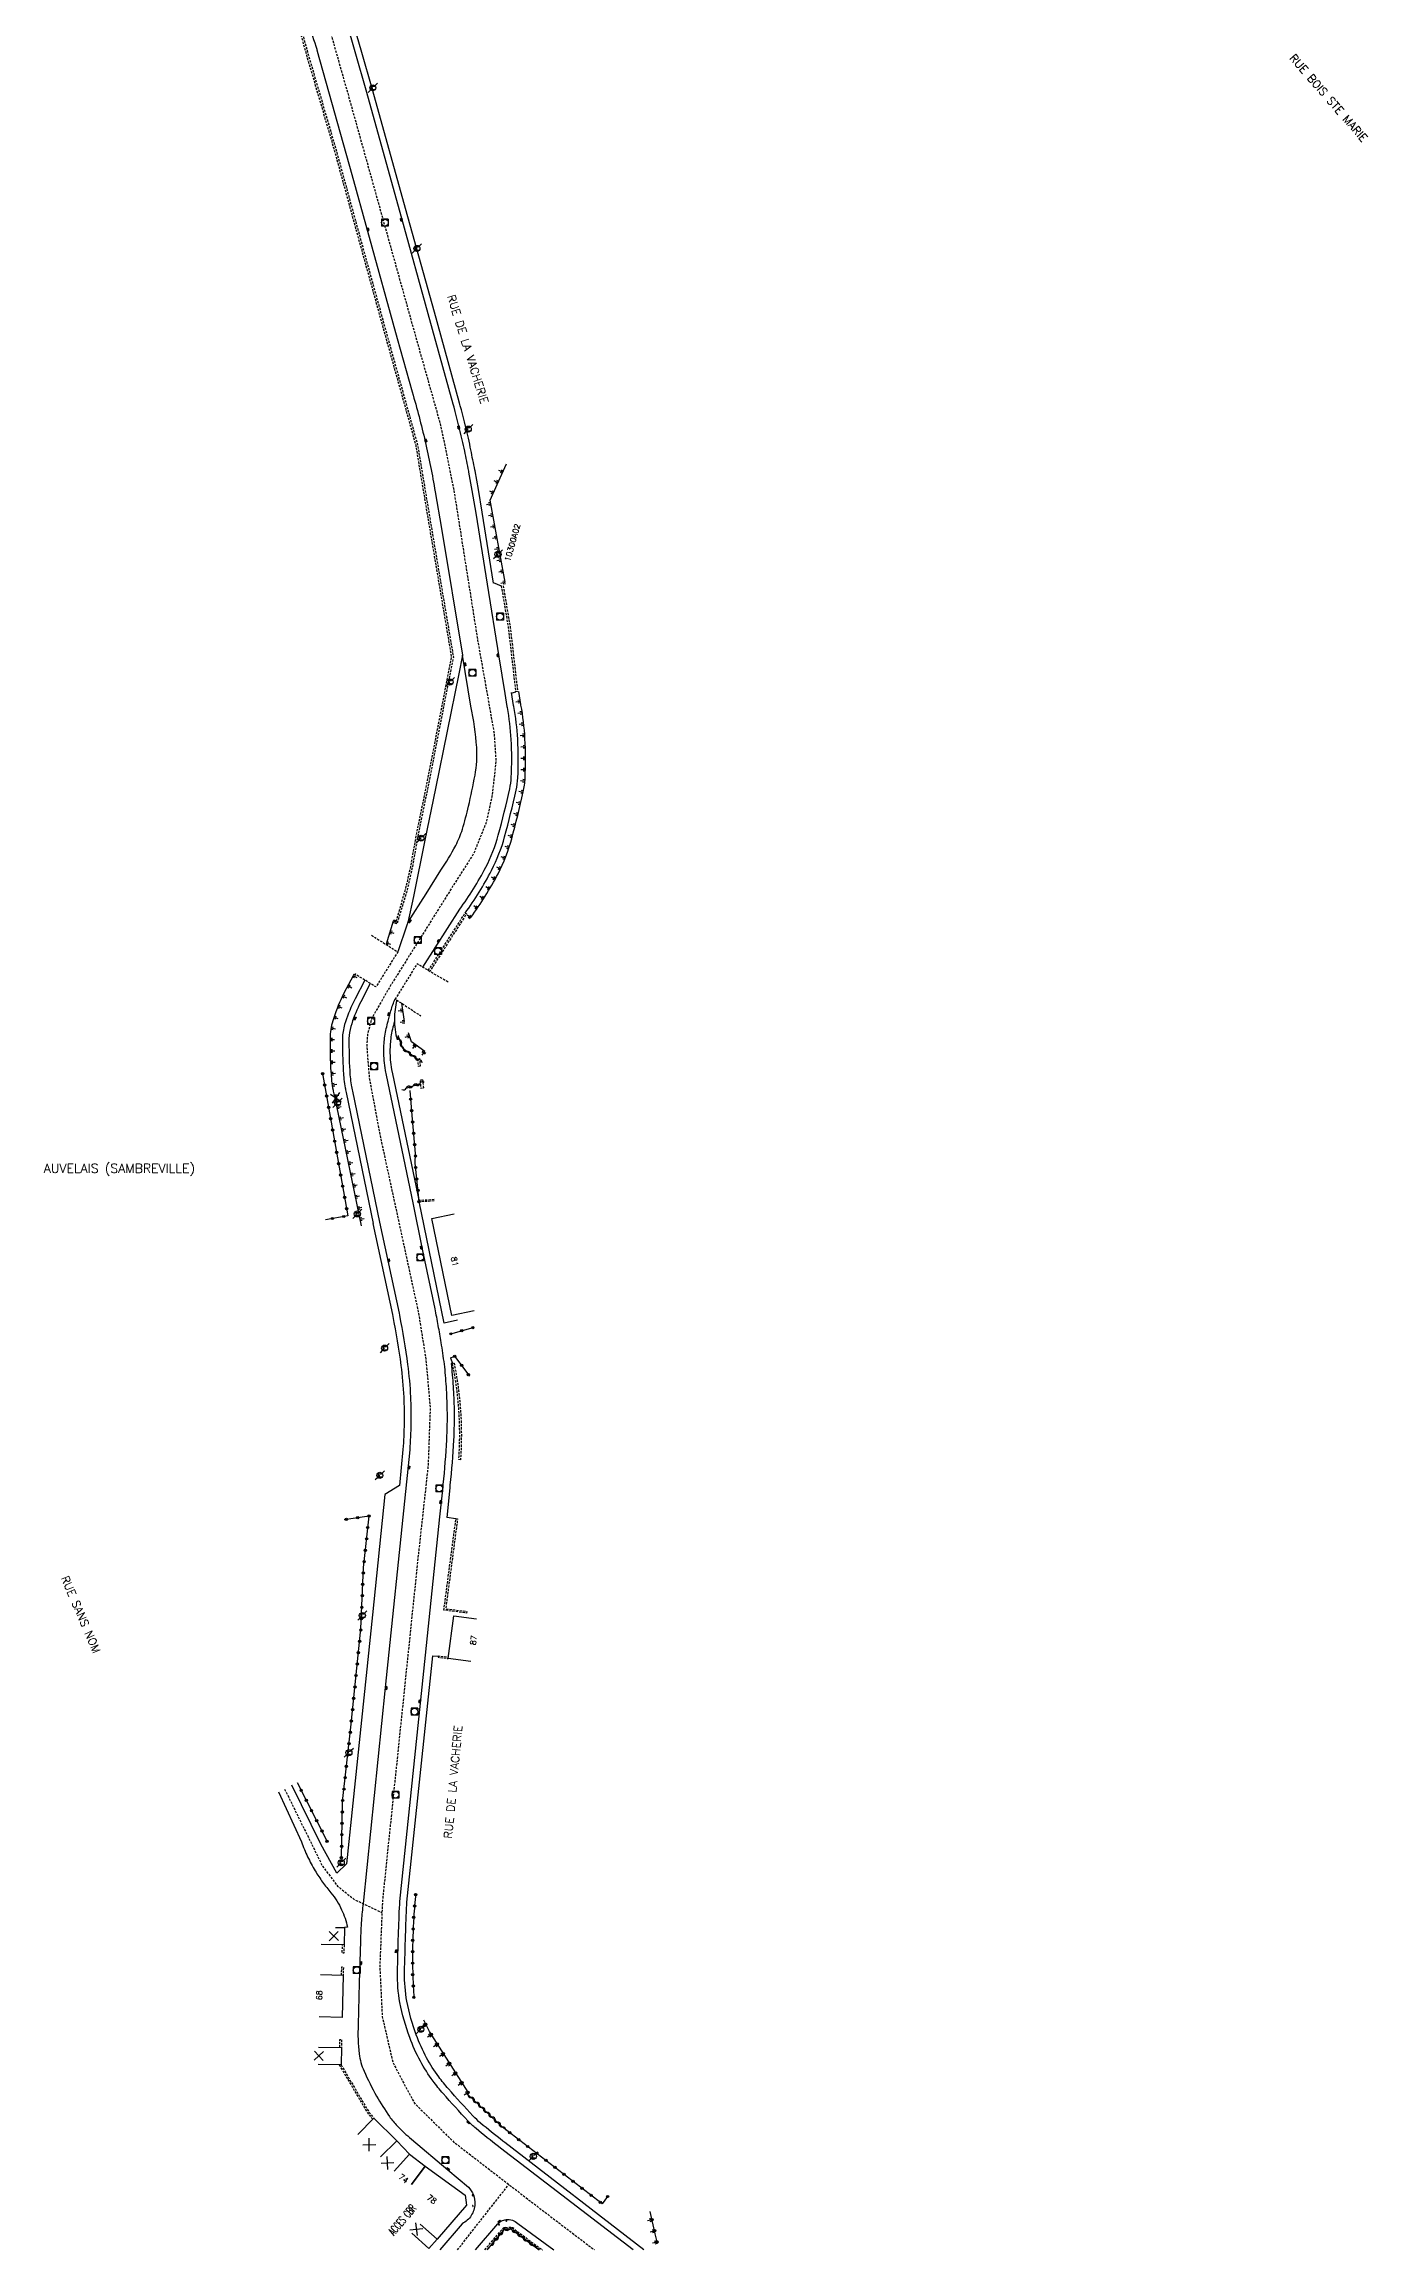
# Model space of a CAD drawing. Header units: millimetres. Extents: x 169000 to 170001, y 126000 to 127001.
# Drawn here: x 169271.8 to 169561.3, y 126000 to 126482.5 of the extents above; entities that cross this region are included whole.
import ezdxf
from ezdxf.enums import TextEntityAlignment as Align

# ---------------------------------------------------------------- set-up
doc = ezdxf.new("R2010")
doc.units = ezdxf.units.MM
doc.linetypes.add('DASHED', pattern=[0.75, 0.5, -0.25])
doc.layers.get('0').update_dxf_attribs({"linetype": 'CONTINUOUS'})
for name, color, linetype in [('W0001', 6, 'DASHED'), ('W0008', 7, 'CONTINUOUS'), ('W0017', 7, 'CONTINUOUS'), ('W0100', 7, 'CONTINUOUS'), ('W0112', 1, 'DASHED'), ('W0122', 7, 'DASHED'), ('W0211', 2, 'CONTINUOUS'), ('W0310', 3, 'CONTINUOUS'), ('W0322', 7, 'CONTINUOUS'), ('W0400', 7, 'CONTINUOUS'), ('W0420', 7, 'CONTINUOUS'), ('W0471', 7, 'CONTINUOUS'), ('W0980', 7, 'CONTINUOUS'), ('W0989', 7, 'CONTINUOUS'), ('W0991', 7, 'CONTINUOUS'), ('W1102', 7, 'CONTINUOUS')]:
    doc.layers.add(name, color=color, linetype=linetype)
doc.styles.get("Standard").update_dxf_attribs({"font": 'romans.shx', "width": 0.85})

# ---------------------------------------------------------------- blocks, each defined once
blk = doc.blocks.new('t991o')
at = {"color": 0, "linetype": 'Continuous'}
for p, q in [((-1, 1), (1, -1)), ((-1, -1), (1, 1))]:
    blk.add_line(p, q, dxfattribs=at)
blk = doc.blocks.new('t211o')
at = {"color": 0, "linetype": 'Continuous'}
for p, q in [((-0.29, 0.5), (-0.29, 0)), ((0, 1), (0, 0)), ((0.29, 0.5), (0.29, 0))]:
    blk.add_line(p, q, dxfattribs=at)
blk = doc.blocks.new('t322o')
at = {"color": 0, "linetype": 'Continuous'}
for radius in [0.25, 0.15]:
    blk.add_circle((0, 0), radius, dxfattribs=at)
blk = doc.blocks.new('t310o')
at = {"color": 0, "linetype": 'Continuous'}
for centre, start, end in [((-0.5, 0.38), 216.8699, 323.1304), ((0.5, -0.37), 36.8699, 143.1303)]:
    blk.add_arc(centre, 0.625, start, end, dxfattribs=at)
blk = doc.blocks.new('T400')
for p, q in [((-0.15, 0.3), (0.15, 0.3)), ((-0.15, -0.25), (-0.15, 0.3)), ((-0.15, 0.15), (0.15, 0.15)), ((-0.15, 0), (0.15, 0)), ((0.15, 0.3), (0.15, -0.25)), ((-0.15, -0.15), (0.15, -0.15)), ((-0.15, -0.25), (-0.15, -0.3)), ((-0.15, -0.3), (0.15, -0.3)), ((0.15, -0.3), (0.15, -0.25))]:
    blk.add_line(p, q)
blk = doc.blocks.new('T471')
for p, q in [((-0.333334, 0.333334), (-0.333334, -0.333334)), ((-0.333334, 0.333334), (0.333334, 0.333334)), ((-0.333334, 0), (0, 0)), ((0.500001, 0.500001), (1.000002, 1.000002)), ((-0.500001, -0.500001), (-1.000002, -1.000002)), ((-0.333334, -0.333334), (0.333334, -0.333334))]:
    blk.add_line(p, q)
blk.add_ellipse((0, 0), major_axis=(0.471405, 0.471405), ratio=1, start_param=5.4977871438, end_param=11.780972451)
blk = doc.blocks.new('T420')
for p, q in [((0.75, 0.75), (-0.75, 0.75)), ((-0.75, 0.75), (-0.75, -0.75)), ((0.75, 0.75), (0.75, -0.75)), ((0.75, -0.75), (-0.75, -0.75))]:
    blk.add_line(p, q)
blk.add_ellipse((0, 0), major_axis=(-0.53, 0.53), ratio=1, start_param=3.926991, end_param=10.210176)

msp = doc.modelspace()

# ---------------------------------------------------------------- linework, layer by layer
at = {"layer": 'W0001', "flags": 128}
for points in [[(169325.34, 126509.31), (169329.41, 126500.22), (169334.1, 126486.08), (169338.23, 126471.53), (169352.29, 126421.14), (169358.36, 126399.59), (169359.46, 126394.46), (169361.38, 126384.9), (169366.59, 126352.06), (169370.19, 126331.73), (169370.59, 126325.63), (169369.75, 126318.16), (169368.49, 126312.34), (169365.71, 126305.42), (169361.94, 126299.55), (169347.63, 126276.71), (169343.46, 126269.52), (169342.48, 126265.92), (169342.34, 126263.15), (169342.88, 126256.36), (169345.22, 126243.83), (169353.6, 126205.17), (169355.25, 126194.91), (169356.2, 126184.25), (169355.76, 126171.7), (169353.51, 126151.21), (169345.76, 126076.34), (169345.18, 126062.08), (169345.71, 126051.07), (169348.05, 126040.95), (169352.75, 126032.08), (169361.33, 126023.62), (169379.6, 126009.54), (169392.14, 126000)], [(169324.37, 126100.78), (169332.65, 126083.95), (169335.94, 126079.58), (169339.66, 126076.6), (169345.65, 126073.8)], [(169362.18, 126000), (169373.41, 126014.31)]]:
    msp.add_lwpolyline(points, dxfattribs=at)
at = {"layer": 'W0008', "flags": 128}
for points in [[(169327.38, 126493.73, -0.001124), (169331.18, 126482.05, -0.014561), (169331.44, 126481.14, -0.007657), (169331.47, 126481.03, 0.012749), (169331.49, 126480.96), (169339.06, 126454.01), (169342.51, 126441.58), (169348.96, 126418.14), (169352.26, 126406.41, -0.007389), (169353.76, 126401.02, -0.007389), (169355.1, 126395.59, -0.007399), (169356.28, 126390.11, -0.007399), (169357.3, 126384.6), (169358.65, 126376.55), (169363.27, 126348.83), (169362.47, 126344.72), (169357.36, 126319.67), (169355.03, 126308.34), (169352.54, 126296.08), (169351.3, 126290.37), (169355.33, 126296.6), (169358.52, 126301.78, 0.028932), (169361.78, 126307.19, 0.047543), (169363.24, 126310.75, 0.016139), (169364.59, 126315.79, 0.012079), (169366.01, 126322.6, 0.060182), (169366.38, 126328.66, 0.040034), (169365.11, 126337.67), (169363.27, 126348.83)], [(169354.59, 126280.57), (169362.67, 126293.25, 0.037796), (169368.36, 126302.43, 0.054057), (169371.11, 126309.48, 0.010395), (169373.61, 126319.6, 0.043347), (169373.95, 126322.09, 0.026249), (169373.92, 126330.4, 0.031156), (169373.09, 126337.36, 0.005115), (169373.06, 126337.51, -0.010935), (169373.05, 126337.58), (169372.59, 126340.42), (169371.29, 126348.44), (169368.72, 126364.4), (169366.24, 126379.89), (169365.38, 126384.85), (169364.69, 126388.87), (169364.65, 126389.09, -0.007664), (169363.76, 126393.48, 0.013523), (169363.22, 126395.96, 0.001779), (169361.46, 126403.06, 0.025927), (169361.32, 126403.54, 0.049799), (169361.25, 126403.68, -0.070408), (169361.21, 126403.78), (169355.8, 126423.49), (169350, 126444.35), (169342.17, 126472.44), (169339.94, 126480.32), (169337.8, 126487.7)], [(169343.1, 126277.01), (169341.04, 126273.03), (169340.7, 126272.32, 0.03793), (169338.84, 126267.62, 0.073005), (169338.44, 126265.01, 0.015642), (169338.6, 126257.95, 0.031104), (169339.01, 126254.42, 0.012441), (169339.08, 126254.1, -0.006216), (169339.22, 126253.46), (169345.13, 126224.84), (169349.39, 126204.91), (169349.48, 126204.45, -0.014653), (169351.26, 126193.67, -0.022583), (169351.89, 126186.6, -0.014571), (169351.97, 126180.79, -0.014571), (169351.72, 126174.98), (169350.84, 126165.93), (169346.39, 126123.03), (169341.51, 126075.74, 0.005498), (169341.32, 126073.91, 0.005498), (169341.17, 126072.07, 0.006747), (169341.03, 126069.82, 0.006747), (169340.96, 126067.56), (169340.7, 126058.4), (169340.47, 126049.24, 0.045437), (169340.68, 126042.87, 0.074931), (169341.73, 126039.13, 0.021469), (169344.49, 126033.64, 0.02508), (169347.28, 126029.18, 0.040752), (169348.96, 126027.15, 0.024852), (169352.12, 126024.21), (169360.07, 126017.53), (169364.56, 126013.75, -0.101947), (169365.65, 126012.03, -0.101947), (169365.97, 126010.01, -0.132553), (169365.18, 126007.5, -0.132553), (169363.23, 126005.73), (169358.33, 126000)], [(169400.62, 126000), (169371.6, 126022.26), (169371.17, 126022.58, -0.011372), (169366.23, 126026.56, -0.029343), (169364.44, 126028.25, -0.00865), (169359.04, 126034.2, -0.01973), (169356.83, 126036.94, -0.037046), (169354.06, 126041.29, -0.033686), (169351.72, 126046.46, -0.043255), (169349.6, 126054.09, -0.051523), (169349.05, 126060.71, -0.002715), (169349.27, 126068.86, -0.003281), (169349.53, 126075.61, -0.00063), (169349.55, 126076.19, -0.01423), (169349.56, 126076.22), (169355.21, 126130.12), (169358.35, 126160.34), (169359.01, 126166.88), (169359.07, 126167.46, 0.01238), (169359.83, 126177.19, 0.018249), (169359.95, 126183.8, 0.011125), (169359.75, 126188.79, 0.011125), (169359.32, 126193.77, 0.002635), (169358.97, 126196.13, 0.002635), (169358.61, 126198.48, 0.004159), (169357.97, 126202.19, 0.004159), (169357.28, 126205.88), (169354.55, 126218.94), (169352.45, 126229.07), (169346.63, 126256.98), (169346.45, 126257.98, -0.021027), (169346.15, 126260.21, -0.023344), (169346.06, 126262.23, -0.036207), (169346.3, 126265.53, -0.036207), (169347.02, 126268.76, -0.010217), (169347.29, 126269.91, -0.010217), (169347.61, 126271.06, -0.011824), (169348.03, 126272.36, -0.011824), (169348.52, 126273.64)], [(169323.01, 126100.18), (169328.05, 126089.26, 0.024399), (169329.4, 126086.01, 0.024399), (169331.05, 126082.91, 0.020528), (169332.68, 126080.44, 0.020528), (169334.5, 126078.11, -0.031812), (169335.79, 126076.34, -0.031812), (169336.84, 126074.41, -0.029198), (169337.58, 126072.54, -0.029198), (169338.1, 126070.6), (169337.46, 126070.49)], [(169366.15, 126000), (169371.03, 126005.69, -0.085989), (169371.83, 126006.32, -0.085989), (169372.79, 126006.64, -0.119034), (169374.19, 126006.51, -0.119034), (169375.37, 126005.76), (169383.25, 126000)]]:
    msp.add_lwpolyline(points, format="xyb", dxfattribs=at)
for points in [[(169351.3, 126290.37), (169351.13, 126289.76), (169349.12, 126283.94)], [(169337.89, 126084.43), (169335.8, 126082.39), (169332.31, 126088.78), (169325.92, 126101.66)]]:
    msp.add_lwpolyline(points, dxfattribs=at)
at = {"layer": 'W0017', "flags": 128}
for points in [[(169370.08, 126364.62), (169367.6, 126380.11), (169366.74, 126385.09), (169366.05, 126389.14), (169365.99, 126389.38, -0.007664), (169365.11, 126393.73, 0.013523), (169364.56, 126396.29, 0.001779), (169362.8, 126403.4, 0.025927), (169362.61, 126404.01, 0.030816), (169362.51, 126404.25), (169357.13, 126423.86), (169351.33, 126444.72), (169343.5, 126472.82), (169341.27, 126480.7), (169339.1, 126488.15), (169339.03, 126488.34, -0.027481), (169338.2, 126490.88, 0.023549), (169337.17, 126494.14, 0.003495), (169334.61, 126500.91, -0.010903), (169333.85, 126503.03, -0.014332), (169333.82, 126503.11, 0.033739), (169333.74, 126503.35), (169328.64, 126515.35)], [(169363.83, 126292.4, 0.037796), (169369.63, 126301.77, 0.054057), (169372.49, 126309.11, 0.010395), (169375.01, 126319.29, 0.043347), (169375.38, 126322.02, 0.026249), (169375.35, 126330.48, 0.031156), (169374.5, 126337.62, 0.005115), (169374.46, 126337.79, -0.010935), (169374.46, 126337.8), (169374.01, 126340.65)], [(169341.9, 126277.76), (169339.78, 126273.67), (169339.42, 126272.94, 0.03793), (169337.49, 126268.03, 0.073005), (169337.02, 126265.02, 0.015642), (169337.19, 126257.87, 0.031104), (169337.62, 126254.17, 0.012441), (169337.7, 126253.78, -0.006216), (169337.83, 126253.17), (169343.74, 126224.55)], [(169348.92, 126273.39, 0.030267), (169348.53, 126271.36, 0.030267), (169348.39, 126269.3, 0.034115), (169348.53, 126266.97, 0.034115), (169348.98, 126264.69)], [(169348.39, 126268.68, 0.039888), (169347.63, 126265.33, 0.036207), (169347.4, 126262.23, 0.023344), (169347.48, 126260.33, 0.021027), (169347.77, 126258.22), (169347.95, 126257.23), (169353.77, 126229.34)], [(169343.68, 126224.53), (169347.94, 126204.61), (169348.03, 126204.16, -0.014653), (169349.79, 126193.47, -0.022583), (169350.41, 126186.54, -0.014571), (169350.5, 126180.81, -0.014571), (169350.25, 126175.08), (169349.51, 126167.21), (169346.32, 126165.26), (169343.6, 126138.9), (169337.89, 126084.43)], [(169361.4, 126195.27), (169360.62, 126195.12), (169361.08, 126193.9), (169360.79, 126193.93, -0.011125), (169361.22, 126188.89, -0.011125), (169361.43, 126183.83, -0.018249), (169361.31, 126177.11, -0.01238), (169360.54, 126167.31), (169360.48, 126166.73), (169359.83, 126160.19)], [(169402.97, 126000), (169372.54, 126023.49), (169372.12, 126023.81, -0.011372), (169367.23, 126027.74, -0.029343), (169365.57, 126029.31, -0.00865), (169360.21, 126035.22, -0.01973), (169358.07, 126037.86, -0.037046), (169355.42, 126042.02, -0.033686), (169353.17, 126047.01, -0.043255), (169351.12, 126054.37, -0.051523), (169350.6, 126060.68, -0.002715), (169350.82, 126068.81, -0.003281), (169351.08, 126075.54, -0.000596), (169351.1, 126076.09), (169356.75, 126129.95), (169357.95, 126129.85)]]:
    msp.add_lwpolyline(points, format="xyb", dxfattribs=at)
for points in [[(169371.83, 126363.93), (169370.08, 126364.67)], [(169374.11, 126340.6), (169374.97, 126340.83)], [(169362.17, 126203.34), (169359.24, 126202.73), (169353.77, 126229.3)], [(169361.84, 126159.93), (169359.83, 126160.19)]]:
    msp.add_lwpolyline(points, dxfattribs=at)
at = {"layer": 'W0100', "flags": 128}
msp.add_lwpolyline([(169335.64, 126252.56), (169335.32, 126252.5), (169335.52, 126251.43), (169335.84, 126251.49)], close=True, dxfattribs=at)
for points in [[(169365.85, 126205.43), (169360.95, 126204.41), (169356.56, 126225.63), (169361.46, 126226.64)], [(169365.07, 126128.72), (169360.11, 126129.38), (169361.36, 126138.68), (169366.32, 126138.02)], [(169335.46, 126070.54), (169337.46, 126070.49), (169337.37, 126066.7), (169332.37, 126066.82)], [(169332.18, 126060.21), (169337.18, 126060.08), (169336.93, 126050.86), (169331.93, 126051)], [(169331.81, 126044.37), (169336.81, 126044.25), (169336.72, 126040.46), (169331.72, 126040.57)], [(169340.38, 126025.27), (169343.91, 126028.81), (169348.91, 126023.83), (169351.68, 126020.91), (169355.13, 126018.29), (169363.83, 126011.98), (169364.15, 126009.81), (169357.76, 126002.33), (169355.9, 126000.28), (169352.19, 126003.63)]]:
    msp.add_lwpolyline(points, dxfattribs=at)
at = {"layer": 'W0112', "flags": 128}
for points in [[(169322, 126504.13), (169322.32, 126504.28), (169324.32, 126499.93), (169324.11, 126499.88), (169329.68, 126479.69), (169335.53, 126459.71), (169340.86, 126440.22), (169346.94, 126418.19), (169351.26, 126402.7), (169353.45, 126394.78), (169355.88, 126380.26), (169361.27, 126348.43), (169355.61, 126319.52), (169353.62, 126309.86), (169352.3, 126302.52), (169351.64, 126299.49), (169351.1, 126297.23), (169348.96, 126290.06), (169348.62, 126290.16), (169350.75, 126297.32), (169351.29, 126299.57), (169351.95, 126302.59), (169353.28, 126309.93), (169355.26, 126319.59), (169360.91, 126348.43), (169355.53, 126380.2), (169353.11, 126394.71), (169350.92, 126402.6), (169346.6, 126418.09), (169340.52, 126440.13), (169335.19, 126459.61), (169329.34, 126479.6), (169323.66, 126500.15), (169323.81, 126500.18)], [(169375.33, 126340.87), (169374.97, 126340.83), (169373.37, 126354.77), (169371.83, 126363.93), (169372.18, 126363.99), (169373.73, 126354.82)], [(169354.03, 126258.91), (169353.67, 126258.88), (169353.61, 126259.59), (169353.52, 126260.58), (169353.88, 126260.61), (169353.96, 126259.62)], [(169354.62, 126255.9), (169353.97, 126255.83), (169354.04, 126255.12), (169354.13, 126254.13), (169354.79, 126254.19), (169354.69, 126255.19)], [(169353.76, 126229.52), (169353.77, 126229.3), (169354.09, 126229.33), (169357.08, 126229.52), (169357.07, 126229.74), (169354.07, 126229.54)], [(169364.21, 126139.66), (169364.16, 126139.31), (169359.2, 126139.96), (169361.84, 126159.93), (169362.19, 126159.89), (169359.6, 126140.27)], [(169357.95, 126129.85), (169357.92, 126129.64), (169360.11, 126129.38), (169360.14, 126129.59)]]:
    msp.add_lwpolyline(points, close=True, dxfattribs=at)
for points in [[(169355.8, 126279.85), (169363.87, 126292.47), (169364.17, 126292.28), (169356.11, 126279.67)], [(169337.37, 126066.7), (169337.31, 126064.93), (169336.96, 126064.94), (169337.02, 126066.71)], [(169336.82, 126060.08), (169336.86, 126061.89), (169337.21, 126061.88), (169337.18, 126060.08)], [(169336.45, 126044.26), (169336.44, 126046.04), (169336.8, 126046.05), (169336.81, 126044.25)], [(169336.31, 126040.47), (169342.49, 126029.96), (169343.66, 126028.56)], [(169336.72, 126040.46), (169342.78, 126030.16), (169343.91, 126028.81)], [(169368.14, 126000), (169372.23, 126004.85), (169373.96, 126005), (169380.74, 126000)], [(169380.14, 126000), (169373.86, 126004.63), (169372.41, 126004.51), (169368.6, 126000)]]:
    msp.add_lwpolyline(points, dxfattribs=at)
for points in [[(169362.83, 126172.84), (169362.47, 126172.86, 0.018189), (169362.66, 126178.52, 0.018189), (169362.44, 126184.17, 0.015792), (169361.92, 126189.06, 0.015792), (169361.08, 126193.9), (169361.43, 126193.97, -0.015792), (169362.27, 126189.11, -0.015792), (169362.8, 126184.2, -0.018189), (169363.02, 126178.52, -0.018189)], [(169365.47, 126011.82, 1.023033), (169365.47, 126012.02, 0.977486)], [(169365.52, 126009.48, 1.023033), (169365.53, 126009.68, 0.977486)], [(169372.87, 126006.24, 1.023033), (169372.87, 126006.44, 0.977486)], [(169371.23, 126005.39, 1.023033), (169371.24, 126005.59, 0.977486)]]:
    msp.add_lwpolyline(points, format="xyb", close=True, dxfattribs=at)
at = {"layer": 'W0122', "flags": 128}
for points in [[(169343.36, 126287.59), (169347.58, 126284.91), (169349.12, 126283.94), (169344.33, 126276.26), (169343.95, 126276.49), (169339.7, 126279.13)], [(169360.11, 126277.32), (169355.8, 126279.85), (169353.33, 126281.31), (169348.55, 126273.61), (169348.92, 126273.39), (169349.98, 126272.69), (169354.15, 126269.94)]]:
    msp.add_lwpolyline(points, dxfattribs=at)
at = {"layer": 'W0211', "flags": 128}
for points in [[(169372.64, 126364.8), (169369.36, 126382.76), (169370.85, 126386.14), (169372.88, 126390.71)], [(169348.14, 126290.63), (169346.56, 126285.64)], [(169350.6, 126268.73), (169349.98, 126272.69)], [(169355.01, 126262.13), (169352.14, 126264.24), (169351.47, 126266.2)], [(169364.49, 126034.49), (169356.03, 126047.77), (169354.8, 126050.24)], [(169405.83, 126001.74), (169405.44, 126003.51), (169404.34, 126008.39)]]:
    msp.add_lwpolyline(points, dxfattribs=at)
for points in [[(169365.11, 126291.46, 0.037796), (169371.05, 126301.04, 0.054057), (169374.03, 126308.69, 0.010395), (169376.57, 126318.94, 0.043347), (169376.97, 126321.94, 0.026249), (169376.94, 126330.57, 0.031156), (169376.07, 126337.91, 0.004337), (169376.03, 126338.08), (169375.58, 126340.9)], [(169339.33, 126278.71), (169337.35, 126274.88), (169336.98, 126274.12, 0.03793), (169334.9, 126268.83, 0.073005), (169334.31, 126265.04, 0.015642), (169334.48, 126257.73, 0.031104), (169334.95, 126253.69, 0.012441), (169335.06, 126253.17, -0.006216), (169335.18, 126252.63), (169341.09, 126224)]]:
    msp.add_lwpolyline(points, format="xyb", dxfattribs=at)
at = {"layer": 'W0310', "flags": 128}
for points in [[(169353.66, 126260.28), (169350.2, 126262.81), (169349.3, 126265.46)], [(169350.96, 126254.15), (169354.04, 126255.12)], [(169372.02, 126026.88), (169364.38, 126034.07)], [(169368.67, 126000), (169372.43, 126004.46), (169373.84, 126004.58), (169380.06, 126000)]]:
    msp.add_lwpolyline(points, dxfattribs=at)
at = {"layer": 'W0322', "flags": 128}
for points in [[(169332.66, 126257.3), (169338.19, 126226.21), (169333.27, 126225.34)], [(169353.77, 126229.3), (169352.94, 126237.69), (169353.01, 126239.83), (169352.24, 126248.14), (169351.81, 126253.59)], [(169360.72, 126200.38), (169361.01, 126200.47), (169365.82, 126201.83)], [(169361.59, 126195.49), (169361.84, 126195.14), (169364.8, 126191.1)], [(169336.78, 126085.58), (169337.03, 126098.06), (169338.84, 126114.33), (169341.05, 126135.87), (169341.62, 126149.24), (169342.83, 126160.51), (169342.36, 126160.44), (169337.41, 126159.71)], [(169333.64, 126089.4), (169327.15, 126102.19)], [(169364.49, 126034.49), (169356.03, 126047.77), (169354.8, 126050.24)], [(169395.02, 126011.68), (169393.8, 126010.1), (169372.02, 126026.88)], [(169405.83, 126001.74), (169405.44, 126003.51), (169404.34, 126008.39)]]:
    msp.add_lwpolyline(points, dxfattribs=at)
msp.add_lwpolyline([(169353.04, 126077.95, 0.009487), (169352.62, 126072.77, 0.015316), (169352.34, 126064.38, 0.008354), (169352.41, 126059.8, 0.008354), (169352.63, 126055.23)], format="xyb", dxfattribs=at)
at = {"layer": 'W1102'}
for p, q in [((169348.91, 126023.83), (169345.33, 126020.34)), ((169345.33, 126020.34), (169348.91, 126023.83)), ((169351.68, 126020.91), (169348.34, 126017.19)), ((169348.34, 126017.19), (169351.68, 126020.91)), ((169355.13, 126018.29), (169352.15, 126014.27)), ((169352.15, 126014.27), (169355.13, 126018.29)), ((169357.76, 126002.33), (169354, 126005.63)), ((169354, 126005.63), (169357.76, 126002.33))]:
    msp.add_line(p, q, dxfattribs=at)

# ---------------------------------------------------------------- block references
at = {"layer": 'W0211'}
for p, rotation in [((169371.07, 126386.64), 66.11257565691224), ((169372.09, 126388.92), 66.11257565691224), ((169370.06, 126384.35), 66.11257565764677), ((169369.49, 126382.01), 100.3523980056822), ((169369.94, 126379.55), 100.3523980056822), ((169370.39, 126377.09), 100.3523980056822), ((169370.84, 126374.63), 100.3523980056822), ((169371.29, 126372.17), 100.3523980056822), ((169371.74, 126369.72), 100.3523980056822), ((169372.19, 126367.26), 100.3523980056822), ((169372.64, 126364.8), 100.3523980056822), ((169375.92, 126338.77), 99.03643085818707), ((169376.34, 126336.31), 98.80344374339093), ((169376.67, 126333.83), 96.38866893085336), ((169376.89, 126331.34), 93.97389411831583), ((169377.02, 126328.84), 92.02612567856193), ((169377.07, 126326.34), 90.28537337270981), ((169376.94, 126321.35), 85.27158913287738), ((169377.04, 126323.84), 88.54462106685779), ((169375.99, 126316.44), 76.71111605633095), ((169376.55, 126318.88), 77.2755078766013), ((169374.79, 126311.59), 75.58233241579032), ((169375.4, 126314.01), 76.14672423606066), ((169373.46, 126306.77), 71.88694900161293), ((169374.16, 126309.17), 75.01794059552002), ((169370.45, 126299.91), 61.55190828379395), ((169371.6, 126302.13), 64.37278381388785), ((169372.6, 126304.42), 68.12986640775036), ((169367.92, 126295.6), 57.71202094361841), ((169369.22, 126297.73), 59.63196461370616), ((169348.14, 126290.63), 252.4309059991603), ((169365.11, 126291.46), 53.87213360344292), ((169366.55, 126293.51), 55.79207727353066), ((169346.63, 126285.87), 252.4309059991603), ((169347.39, 126288.25), 252.4309059991603), ((169338.18, 126276.49), 242.6479570248672), ((169339.33, 126278.71), 242.6479570248672), ((169336.03, 126271.98), 247.7167949819168), ((169337.05, 126274.26), 244.1325717867744), ((169350.21, 126271.2), 98.97335485962418), ((169334.51, 126267.22), 260.0236199015942), ((169335.16, 126269.63), 251.5372676505045), ((169350.6, 126268.73), 98.97335485962418), ((169334.31, 126264.73), 269.6753850206345), ((169334.32, 126262.23), 270.8994529527046), ((169351.67, 126265.6), 108.8295845907556), ((169352.99, 126263.61), 143.8287481148381), ((169355.01, 126262.13), 143.8287481148381), ((169334.39, 126259.73), 272.1235208847748), ((169334.51, 126257.24), 273.9654917692348), ((169334.78, 126254.75), 278.3432905697582), ((169335.25, 126252.3), 281.6604248027087), ((169335.75, 126249.85), 281.6604248027087), ((169336.26, 126247.4), 281.6604248027087), ((169336.76, 126244.95), 281.6604248027087), ((169337.27, 126242.5), 281.6604248027087), ((169337.77, 126240.06), 281.6604248027087), ((169338.28, 126237.61), 281.6604248027087), ((169338.78, 126235.16), 281.6604248027087), ((169339.29, 126232.71), 281.6604248027087), ((169339.79, 126230.26), 281.6604248027087), ((169340.3, 126227.81), 281.6604248027087), ((169340.8, 126225.37), 281.6604248027087), ((169355.25, 126049.34), 116.449658605504), ((169356.43, 126047.14), 122.5182273965007), ((169357.78, 126045.03), 122.5182273965007), ((169359.12, 126042.92), 122.5182273965007), ((169360.46, 126040.81), 122.5182273965007), ((169361.81, 126038.71), 122.5182273965007), ((169363.15, 126036.6), 122.5182273965007), ((169364.49, 126034.49), 122.5182273965007), ((169404.74, 126006.62), 102.6932820448699), ((169405.28, 126004.18), 102.6932820448699), ((169405.83, 126001.74), 102.6932820453518)]:
    msp.add_blockref('t211o', p, dxfattribs=dict(at, rotation=rotation))
at = {"layer": 'W0310'}
for p, rotation in [((169349.56, 126264.69), 108.8295845903881), ((169350.07, 126263.2), 108.8295845903881), ((169351.13, 126262.13), 143.8287481147576), ((169352.39, 126261.21), 143.8287481147576), ((169353.66, 126260.28), 143.8287481147576), ((169350.96, 126254.15), 17.54957882205097), ((169352.45, 126254.62), 17.54957882205097), ((169353.95, 126255.09), 17.54957882205097), ((169365.18, 126033.32), 136.7253531216468), ((169366.32, 126032.25), 136.7253531216468), ((169367.46, 126031.17), 136.7253531216468), ((169368.6, 126030.1), 136.7253531216468), ((169369.74, 126029.03), 136.7253531216468), ((169370.88, 126027.95), 136.7253531216468), ((169372.02, 126026.88), 136.7253531216468), ((169370.11, 126001.71), 49.86582170349651), ((169371.12, 126002.91), 49.86582170349651), ((169372.13, 126004.11), 49.86582170349651), ((169373.52, 126004.56), 4.767154948688243), ((169374.85, 126003.84), 323.6319161038627), ((169376.11, 126002.91), 323.6319161038627), ((169377.37, 126001.98), 323.6319161038627), ((169378.63, 126001.06), 323.6319161038627)]:
    msp.add_blockref('t310o', p, dxfattribs=dict(at, rotation=rotation))
at = {"layer": 'W0322'}
for p, rotation in [((169332.66, 126257.3), 280.0875101464044), ((169333.1, 126254.84), 280.0875101464044), ((169333.54, 126252.38), 280.0875101464044), ((169333.97, 126249.92), 280.0875101464044), ((169334.41, 126247.46), 280.0875101464044), ((169351.96, 126251.72), 94.48089808218172), ((169352.16, 126249.22), 94.48089808218172), ((169334.85, 126245), 280.0875101464044), ((169335.29, 126242.53), 280.0875101464044), ((169352.37, 126246.73), 95.26761218993379), ((169352.6, 126244.24), 95.26761218993379), ((169335.73, 126240.07), 280.0875101464044), ((169336.16, 126237.61), 280.0875101464044), ((169352.83, 126241.75), 95.26761218993379), ((169352.99, 126239.26), 88.10587894501492), ((169336.6, 126235.15), 280.0875101464044), ((169337.04, 126232.69), 280.0875101464044), ((169353.03, 126236.77), 95.70351898392657), ((169353.28, 126234.28), 95.70351898392657), ((169337.48, 126230.23), 280.0875101464044), ((169337.91, 126227.77), 280.0875101464044), ((169353.53, 126231.79), 95.70351898392657), ((169353.77, 126229.3), 95.70351898392657), ((169334.82, 126225.61), 190.0875101467475), ((169337.28, 126226.05), 190.0875101467475), ((169360.72, 126200.38), 15.77369673832252), ((169363.12, 126201.06), 15.77369674048239), ((169365.53, 126201.74), 15.77369674048239), ((169361.59, 126195.49), 306.1636840437064), ((169363.07, 126193.47), 306.1636840381998), ((169364.54, 126191.45), 306.1636840381998), ((169340.36, 126160.14), 188.3876694967722), ((169342.83, 126160.51), 188.3876694963789), ((169342.83, 126160.51), 263.8332320717846), ((169337.89, 126159.78), 188.3876694967722), ((169342.3, 126155.54), 263.8332320717846), ((169342.56, 126158.02), 263.8332320717846), ((169341.76, 126150.57), 263.8332320717846), ((169342.03, 126153.05), 263.8332320717846), ((169341.57, 126148.08), 267.6007258092673), ((169341.36, 126143.08), 267.6007258092673), ((169341.46, 126145.58), 267.6007258092673), ((169341.15, 126138.08), 267.6007258092673), ((169341.25, 126140.58), 267.6007258092673), ((169340.77, 126133.1), 264.1326808663482), ((169341.03, 126135.59), 264.1326808663482), ((169340.26, 126128.13), 264.1326808663482), ((169340.51, 126130.61), 264.1326808663482), ((169339.75, 126123.15), 264.1326808663482), ((169340, 126125.64), 264.1326808663482), ((169339.24, 126118.18), 264.1326808663482), ((169339.49, 126120.67), 264.1326808663482), ((169338.72, 126113.21), 263.6525820379151), ((169338.98, 126115.69), 264.1326808663482), ((169338.16, 126108.24), 263.6525820379151), ((169338.44, 126110.72), 263.6525820379151), ((169337.61, 126103.27), 263.6525820379151), ((169337.89, 126105.75), 263.6525820379151), ((169327.98, 126100.55), 116.9157081610993), ((169329.11, 126098.32), 116.9157081610993), ((169337.06, 126098.3), 263.6525820379151), ((169337.33, 126100.78), 263.6525820379151), ((169330.24, 126096.09), 116.9157081610993), ((169331.38, 126093.86), 116.9157081610993), ((169336.94, 126093.3), 268.8393115572161), ((169336.99, 126095.8), 268.8393115572161), ((169332.51, 126091.63), 116.9157081610993), ((169333.64, 126089.4), 116.9157081610993), ((169336.83, 126088.3), 268.8393115572161), ((169336.88, 126090.8), 268.8393115572161), ((169336.78, 126085.8), 268.8393115572161), ((169352.79, 126075.21), 85.3451291315178), ((169353.02, 126077.7), 84.29972132874654), ((169352.48, 126070.22), 87.4359447371108), ((169352.61, 126072.72), 86.39053693433775), ((169352.35, 126065.22), 89.52676034265697), ((169352.39, 126067.72), 88.4813525398839), ((169352.35, 126062.72), 90.5721681448779), ((169352.4, 126060.22), 91.61757594766289), ((169352.49, 126057.73), 92.66298375096184), ((169352.63, 126055.23), 93.70839155375707), ((169355.25, 126049.34), 116.449658605504), ((169356.43, 126047.14), 122.5182273965007), ((169357.78, 126045.03), 122.5182273965007), ((169359.12, 126042.92), 122.5182273965007), ((169360.46, 126040.81), 122.5182273965007), ((169361.81, 126038.71), 122.5182273965007), ((169363.15, 126036.6), 122.5182273965007), ((169364.49, 126034.49), 122.5182273965007), ((169373.6, 126025.66), 142.385190973854), ((169375.58, 126024.14), 142.385190973854), ((169377.56, 126022.61), 142.385190973854), ((169379.54, 126021.09), 142.385190973854), ((169381.52, 126019.56), 142.385190973854), ((169383.5, 126018.03), 142.385190973854), ((169385.48, 126016.51), 142.385190973854), ((169387.46, 126014.98), 142.385190973854), ((169389.44, 126013.46), 142.385190973854), ((169391.42, 126011.93), 142.385190973854), ((169395.02, 126011.68), 232.3851909742743), ((169393.4, 126010.4), 142.385190973854), ((169404.74, 126006.62), 102.6932820448699), ((169405.28, 126004.18), 102.6932820448699), ((169405.83, 126001.74), 102.6932820453518)]:
    msp.add_blockref('t322o', p, dxfattribs=dict(at, rotation=rotation))
at = {"layer": 'W0400'}
for p, rotation in [((169342.57, 126441.98), 18.79417497658732), ((169349.91, 126444.11), 12.88488143925254), ((169362.43, 126398.65), 9.843977618192696), ((169355.23, 126395.75), 195.1105643805984), ((169371.03, 126348.76), 187.5577910049704), ((169363.79, 126346.81), 189.1882680646795), ((169351.73, 126290.66), 328.8601673994663), ((169358.06, 126286.33), 327.4080427400399), ((169339.77, 126269.4), 337.9093541800995), ((169347.18, 126270.29), 162.1305994276947), ((169354.29, 126219.27), 10.57919704857633), ((169347.13, 126216.48), 9.790260617499209), ((169351.56, 126171.19), 346.2367606184322), ((169358.53, 126163.58), 174.5736283798854), ((169346.57, 126122.92), 357.0731172901409), ((169353.94, 126120.02), 349.8185288216633), ((169348.77, 126065.3), 170.597696431356), ((169341.04, 126062.75), 1.950029422021284), ((169364.57, 126027.91), 229.2578588248498), ((169360.13, 126017.71), 231.6099787243527), ((169371.34, 126006.21), 129.3661535853055)]:
    msp.add_blockref('T400', p, dxfattribs=dict(at, rotation=rotation))
at = {"layer": 'W0420'}
for p in [(169346.29, 126443.46), (169371.49, 126357.27), (169365.44, 126344.98), (169353.45, 126286.51), (169357.92, 126284.09), (169343.26, 126268.8), (169343.91, 126258.91), (169354.02, 126217.09), (169358.18, 126166.56), (169352.77, 126117.72), (169348.61, 126099.55), (169340.13, 126061.2), (169359.5, 126019.63)]:
    msp.add_blockref('T420', p, dxfattribs=at)
at = {"layer": 'W0471'}
for p in [(169343.66, 126472.94), (169353.29, 126437.8), (169364.53, 126398.28), (169371.04, 126370.88), (169360.54, 126342.94), (169354.23, 126308.81), (169335.93, 126250.9), (169340.27, 126226.62), (169346.23, 126197.25), (169345.19, 126169.42), (169341.36, 126138.77), (169338.42, 126108.78), (169336.75, 126084.69), (169354.16, 126048.26), (169378.76, 126020.46)]:
    msp.add_blockref('T471', p, dxfattribs=at)
at = {"layer": 'W0991'}
for p, rotation in [((169335.58, 126252), 280.5419535670955), ((169335.11, 126068.65), 0.9112562922516361), ((169331.85, 126042.44), 357.879908337682), ((169342.87, 126023.03), 45.81687491266094), ((169346.87, 126019.02), 47.48886106087804), ((169353.17, 126004.52), 321.2503175218492)]:
    msp.add_blockref('t991o', p, dxfattribs=dict(at, rotation=rotation))

# ---------------------------------------------------------------- texts
at = {"layer": 'W0980'}
msp.add_text('AUVELAIS (SAMBREVILLE)', height=2, dxfattribs=at).set_placement((169288.21, 126236.44), align=Align.MIDDLE)
at = {"layer": 'W0989'}
for s, rotation, p in [('RUE BOIS STE MARIE', 311.019, (169552.74, 126470.75)), ('RUE DE LA VACHERIE', 287.3425, (169364.46, 126415.76)), ('RUE SANS NOM', 293.1904, (169279.79, 126138.99)), ('RUE DE LA VACHERIE', 84.747, (169361.21, 126102.37))]:
    msp.add_text(s, height=1.75, rotation=rotation, dxfattribs=at).set_placement(p, align=Align.MIDDLE)
at = {"layer": 'W0989', "width": 0.5}
msp.add_text('ACCES CBR', height=1.75, rotation=50.0394, dxfattribs=at).set_placement((169350.11, 126006.57), align=Align.MIDDLE)
at = {"layer": 'W0991'}
for s, rotation, p in [('10300A02', 74.3915, (169374.2, 126373.47)), ('81', 281.6949, (169361.57, 126216.2)), ('87', 82.3632, (169365.69, 126133.37)), ('68', 88.4302, (169331.94, 126055.69)), ('74', 322.797, (169350.38, 126015.62)), ('78', 324.0415, (169356.55, 126011.08))]:
    msp.add_text(s, height=1.25, rotation=rotation, dxfattribs=at).set_placement(p, align=Align.MIDDLE)

doc.saveas('drawing.dxf')
